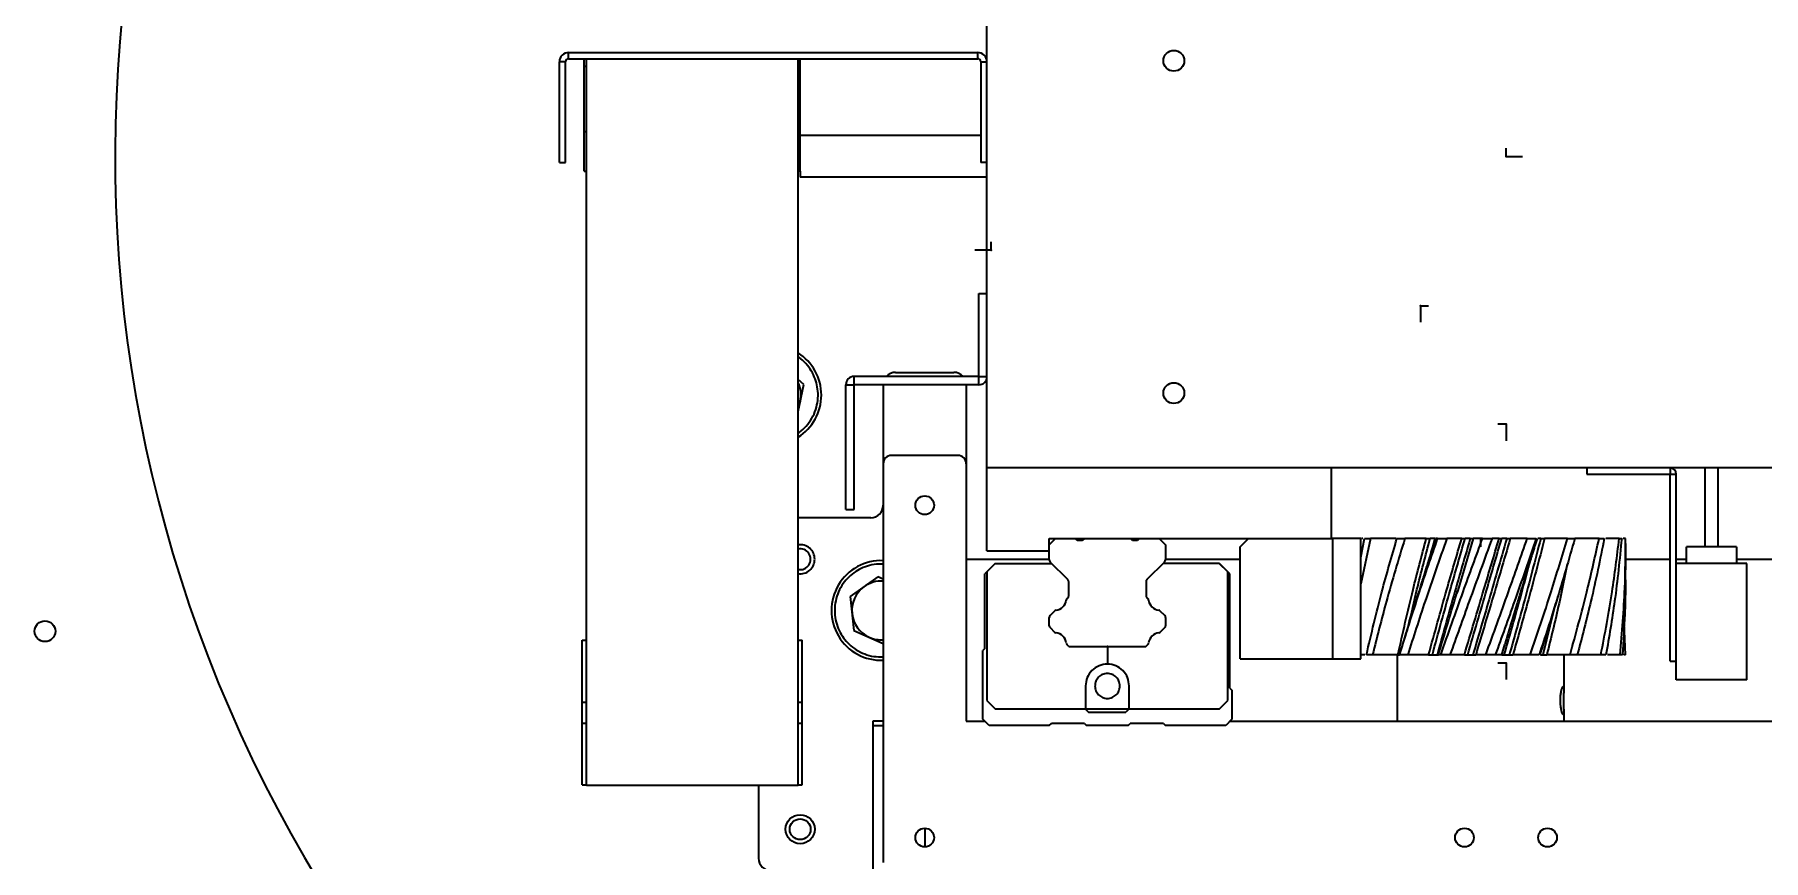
# Model space of a CAD drawing. Header units: millimetres. Extents: x -1052 to 3351, y 0 to 2015.
# Drawn here: x -256.14 to -249.98, y 1727.38 to 1730.32 of the extents above; entities that cross this region are included whole.
import ezdxf

# ---------------------------------------------------------------- set-up
doc = ezdxf.new("R2010")
doc.units = ezdxf.units.MM
doc.layers.add('AM_6', color=2, linetype='Continuous', lineweight=35)

msp = doc.modelspace()

# ---------------------------------------------------------------- linework, layer by layer
at = {"layer": 'AM_6'}
for p, q in [((-252.7452, 1728.7776), (-252.7452, 1730.9964)), ((-254.2357, 1730.2568), (-252.7783, 1730.2568)), ((-254.2357, 1730.2346), (-254.2357, 1730.2568)), ((-252.7783, 1730.2346), (-252.7783, 1730.2568)), ((-254.2466, 1730.2237), (-254.2687, 1730.2237)), ((-254.2687, 1729.8648), (-254.2687, 1730.2237)), ((-254.2466, 1729.8648), (-254.2466, 1730.2237)), ((-254.2357, 1730.2346), (-252.7783, 1730.2346)), ((-254.18, 1730.2066), (-254.18, 1730.2346)), ((-254.18, 1729.9757), (-254.18, 1730.2066)), ((-254.1726, 1730.2066), (-254.18, 1730.2066)), ((-254.1726, 1727.646), (-254.1726, 1730.2346)), ((-253.4182, 1727.646), (-253.4182, 1730.2346)), ((-253.4108, 1730.2066), (-253.4182, 1730.2066)), ((-253.4108, 1730.2066), (-253.4108, 1730.2346)), ((-253.4108, 1729.9757), (-253.4108, 1730.2066)), ((-252.7674, 1730.2237), (-252.7452, 1730.2237)), ((-252.7674, 1730.2237), (-252.7674, 1729.8648)), ((-254.18, 1729.8343), (-254.18, 1729.9757)), ((-254.18, 1729.9757), (-254.1726, 1729.9757)), ((-253.4182, 1729.9757), (-253.4108, 1729.9757)), ((-253.4108, 1729.8343), (-253.4108, 1729.9757)), ((-252.7674, 1729.961), (-253.4108, 1729.961)), ((-250.8962, 1729.887), (-250.8962, 1729.9163)), ((-250.8962, 1729.887), (-250.8962, 1729.9163)), ((-250.8962, 1729.887), (-250.8377, 1729.887)), ((-250.8962, 1729.887), (-250.8377, 1729.887)), ((-254.2687, 1729.8648), (-254.2466, 1729.8648)), ((-254.18, 1729.8343), (-254.1726, 1729.8343)), ((-253.4108, 1729.8343), (-253.4182, 1729.8343)), ((-253.4108, 1729.8343), (-253.4108, 1729.813)), ((-252.7452, 1729.813), (-253.4108, 1729.813)), ((-252.7452, 1729.8648), (-252.7674, 1729.8648)), ((-252.7304, 1729.5531), (-252.7304, 1729.5824)), ((-252.7304, 1729.5531), (-252.7304, 1729.5824)), ((-252.7304, 1729.5531), (-252.7889, 1729.5531)), ((-252.7304, 1729.5531), (-252.7889, 1729.5531)), ((-252.7748, 1729.3989), (-252.7452, 1729.3989)), ((-252.7748, 1729.103), (-252.7748, 1729.3989)), ((-251.2012, 1729.3549), (-251.1719, 1729.3549)), ((-251.2012, 1729.3549), (-251.2012, 1729.2964)), ((-253.398, 1729.0741), (-253.4182, 1729.0924)), ((-253.4182, 1728.9789), (-253.398, 1729.0741)), ((-253.2481, 1729.0734), (-253.2185, 1729.0734)), ((-253.2481, 1728.6297), (-253.2481, 1729.0734)), ((-253.2185, 1729.0734), (-253.2185, 1729.103)), ((-252.7748, 1729.103), (-253.2185, 1729.103)), ((-252.7748, 1729.0734), (-253.2185, 1729.0734)), ((-253.2185, 1728.6297), (-253.2185, 1729.0734)), ((-253.115, 1729.0734), (-253.115, 1728.7924)), ((-253.0706, 1729.1178), (-252.8635, 1729.1178)), ((-252.8191, 1729.0734), (-252.8191, 1728.7924)), ((-252.7748, 1729.0734), (-252.7748, 1729.103)), ((-252.7748, 1729.103), (-252.7452, 1729.103)), ((-250.8962, 1728.9329), (-250.9255, 1728.9329)), ((-250.8962, 1728.9329), (-250.8962, 1728.8744)), ((-252.8487, 1728.822), (-253.0854, 1728.822)), ((-253.115, 1728.7924), (-253.115, 1727.3724)), ((-252.8191, 1728.7924), (-252.8191, 1727.8753)), ((-252.7452, 1728.4818), (-252.7452, 1728.7776)), ((-249.0472, 1728.7776), (-252.7452, 1728.7776)), ((-251.5175, 1728.5262), (-251.5175, 1728.7776)), ((-250.6078, 1728.7776), (-250.6078, 1728.7554)), ((-250.3119, 1728.7776), (-250.3119, 1728.7554)), ((-250.1862, 1728.4966), (-250.1862, 1728.7776)), ((-250.1418, 1728.7776), (-250.1418, 1728.4966)), ((-250.6078, 1728.7554), (-250.3119, 1728.7554)), ((-250.3119, 1728.7554), (-250.2897, 1728.7554)), ((-250.3119, 1728.0898), (-250.3119, 1728.7554)), ((-250.2897, 1728.0898), (-250.2897, 1728.7554)), ((-253.1594, 1728.6001), (-253.4182, 1728.6001)), ((-253.2481, 1728.6297), (-253.2185, 1728.6297)), ((-252.5233, 1728.504), (-252.5011, 1728.5262)), ((-252.5233, 1728.5262), (-251.5175, 1728.5262)), ((-252.5233, 1728.4818), (-252.5233, 1728.5262)), ((-252.4235, 1728.5188), (-252.4309, 1728.5262)), ((-252.4057, 1728.5188), (-252.4235, 1728.5188)), ((-252.3983, 1728.5262), (-252.4057, 1728.5188)), ((-252.2267, 1728.5188), (-252.2341, 1728.5262)), ((-252.209, 1728.5188), (-252.2267, 1728.5188)), ((-252.2016, 1728.5262), (-252.209, 1728.5188)), ((-252.1313, 1728.5262), (-252.1091, 1728.504)), ((-251.8429, 1728.4966), (-251.8133, 1728.5262)), ((-251.5175, 1728.5262), (-251.5138, 1728.5262)), ((-251.5138, 1728.5262), (-251.5138, 1728.0972)), ((-251.4139, 1728.5262), (-251.5138, 1728.5262)), ((-251.3793, 1728.5262), (-251.4139, 1728.3642)), ((-251.4139, 1728.4579), (-251.4004, 1728.5262)), ((-251.4139, 1728.0972), (-251.4139, 1728.5262)), ((-251.4067, 1728.5262), (-251.4113, 1728.5262)), ((-251.4004, 1728.5262), (-251.3793, 1728.5262)), ((-251.2847, 1728.5262), (-251.2564, 1728.5262)), ((-251.1501, 1728.5262), (-251.1669, 1728.5262)), ((-251.1501, 1728.5262), (-251.1651, 1728.468)), ((-251.1397, 1728.5262), (-251.1071, 1728.5262)), ((-251.0136, 1728.5262), (-251.0684, 1728.3411)), ((-251.0236, 1728.5262), (-251.0419, 1728.5262)), ((-250.9865, 1728.5262), (-250.993, 1728.5262)), ((-250.9865, 1728.5262), (-250.9865, 1728.4969)), ((-250.9798, 1728.5262), (-250.946, 1728.5262)), ((-250.8935, 1728.5262), (-250.9116, 1728.5262)), ((-250.8205, 1728.5262), (-250.7888, 1728.5262)), ((-250.7725, 1728.5262), (-250.783, 1728.5262)), ((-250.6774, 1728.5262), (-250.651, 1728.5262)), ((-250.5646, 1728.5262), (-250.546, 1728.5262)), ((-250.4931, 1728.5262), (-250.4841, 1728.5262)), ((-250.4699, 1728.5262), (-250.479, 1728.5262)), ((-252.8191, 1728.4522), (-252.5233, 1728.4522)), ((-252.7452, 1728.4818), (-252.5233, 1728.4818)), ((-252.5233, 1728.4506), (-252.5233, 1728.4818)), ((-252.1091, 1728.504), (-252.1091, 1728.4506)), ((-252.1091, 1728.4522), (-251.8429, 1728.4522)), ((-251.8429, 1728.0972), (-251.8429, 1728.4966)), ((-250.4699, 1728.5078), (-250.4699, 1728.4148)), ((-250.4699, 1728.4522), (-250.3119, 1728.4522)), ((-250.2897, 1728.4522), (-250.2528, 1728.4522)), ((-250.2528, 1728.4374), (-250.2528, 1728.4966)), ((-250.0753, 1728.4966), (-250.2528, 1728.4966)), ((-250.0753, 1728.4966), (-250.0753, 1728.4374)), ((-250.0753, 1728.4522), (-249.6833, 1728.4522)), ((-253.1347, 1728.3899), (-253.2324, 1728.319)), ((-253.115, 1728.3812), (-253.1347, 1728.3899)), ((-252.7457, 1728.4073), (-252.7526, 1728.4004)), ((-252.7526, 1728.1342), (-252.7526, 1728.4004)), ((-252.7156, 1728.4374), (-252.7457, 1728.4073)), ((-252.7457, 1728.4073), (-252.7457, 1727.9487)), ((-252.7156, 1728.4374), (-252.515, 1728.4374)), ((-252.4573, 1728.3796), (-252.5198, 1728.4422)), ((-252.1126, 1728.4422), (-252.1752, 1728.3796)), ((-251.918, 1728.4374), (-252.1174, 1728.4374)), ((-251.8878, 1728.4072), (-251.918, 1728.4374)), ((-251.918, 1728.4374), (-251.9168, 1728.4374)), ((-251.8799, 1728.4004), (-251.9168, 1728.4374)), ((-251.8878, 1727.9487), (-251.8878, 1728.4072)), ((-251.8799, 1727.9936), (-251.8799, 1728.4004)), ((-250.0383, 1728.4374), (-250.2897, 1728.4374)), ((-250.0383, 1728.0232), (-250.0383, 1728.4374)), ((-252.4538, 1728.3234), (-252.4538, 1728.3712)), ((-252.1787, 1728.3712), (-252.1787, 1728.3234)), ((-251.0684, 1728.3411), (-251.0712, 1728.3317)), ((-253.2324, 1728.319), (-253.2197, 1728.1988)), ((-252.5044, 1728.2679), (-252.5207, 1728.2516)), ((-252.4573, 1728.315), (-252.4604, 1728.3119)), ((-252.172, 1728.3119), (-252.1752, 1728.315)), ((-252.1117, 1728.2516), (-252.128, 1728.2679)), ((-250.7275, 1728.2679), (-250.7646, 1728.112)), ((-252.5233, 1728.2154), (-252.5233, 1728.2453)), ((-252.5207, 1728.2091), (-252.5043, 1728.1928)), ((-252.1281, 1728.1928), (-252.1117, 1728.2091)), ((-252.1091, 1728.2453), (-252.1091, 1728.2154)), ((-250.4702, 1728.112), (-250.4749, 1728.2257)), ((-254.1874, 1728.1638), (-254.1726, 1728.1638)), ((-254.1874, 1727.9419), (-254.1874, 1728.1638)), ((-253.4182, 1728.1638), (-253.4034, 1728.1638)), ((-253.4034, 1727.9419), (-253.4034, 1728.1638)), ((-253.2197, 1728.1988), (-253.115, 1728.1522)), ((-252.4531, 1728.1416), (-252.4604, 1728.1489)), ((-252.1793, 1728.1416), (-252.172, 1728.1489)), ((-251.2609, 1728.1587), (-251.2594, 1728.1635)), ((-250.9113, 1728.112), (-250.9008, 1728.1481)), ((-252.7526, 1728.1342), (-252.76, 1728.1268)), ((-252.76, 1727.8827), (-252.76, 1728.1268)), ((-252.4531, 1728.1416), (-252.1793, 1728.1416)), ((-252.3162, 1728.1416), (-252.287, 1728.1416)), ((-252.3162, 1728.1416), (-252.3162, 1728.083)), ((-251.8429, 1728.0972), (-251.5138, 1728.0972)), ((-251.5138, 1728.0972), (-251.4139, 1728.0972)), ((-251.3986, 1728.112), (-251.4139, 1728.112)), ((-251.3717, 1728.112), (-251.3934, 1728.112)), ((-251.2823, 1727.8753), (-251.2823, 1728.112)), ((-251.2465, 1728.112), (-251.2752, 1728.112)), ((-251.1584, 1728.112), (-251.1415, 1728.112)), ((-251.0958, 1728.112), (-251.1287, 1728.112)), ((-251.0327, 1728.112), (-251.0143, 1728.112)), ((-250.9345, 1728.112), (-250.9682, 1728.112)), ((-250.8962, 1728.0824), (-250.9255, 1728.0824)), ((-250.9024, 1728.112), (-250.8845, 1728.112)), ((-250.8962, 1728.0824), (-250.8962, 1728.0239)), ((-250.7782, 1728.112), (-250.8096, 1728.112)), ((-250.7735, 1728.112), (-250.7646, 1728.112)), ((-250.6906, 1728.112), (-250.6906, 1727.9867)), ((-250.6423, 1728.112), (-250.6682, 1728.112)), ((-250.5401, 1728.112), (-250.5581, 1728.112)), ((-250.4816, 1728.112), (-250.4898, 1728.112)), ((-250.4702, 1728.112), (-250.4764, 1728.112)), ((-250.3119, 1728.0898), (-250.2897, 1728.0898)), ((-250.2897, 1728.0232), (-250.2897, 1728.0898)), ((-250.0383, 1728.0232), (-250.2897, 1728.0232)), ((-252.3939, 1728.001), (-252.3939, 1727.9191)), ((-252.2386, 1727.9191), (-252.2386, 1728.001)), ((-251.8799, 1727.9936), (-251.8725, 1727.9862)), ((-251.8725, 1727.9862), (-251.8725, 1727.8827)), ((-254.1726, 1727.9419), (-254.1874, 1727.9419)), ((-254.1874, 1727.8679), (-254.1874, 1727.9419)), ((-253.4034, 1727.9419), (-253.4182, 1727.9419)), ((-253.4034, 1727.8679), (-253.4034, 1727.9419)), ((-252.7457, 1727.9487), (-252.7161, 1727.9191)), ((-252.7161, 1727.9191), (-252.3939, 1727.9191)), ((-252.3952, 1727.9191), (-252.3833, 1727.9073)), ((-252.3939, 1727.9191), (-252.2386, 1727.9191)), ((-252.3833, 1727.9073), (-252.2502, 1727.9073)), ((-252.2384, 1727.9191), (-252.2502, 1727.9073)), ((-252.2386, 1727.9191), (-251.9174, 1727.9191)), ((-251.9174, 1727.9191), (-251.8878, 1727.9487)), ((-250.6906, 1727.9117), (-250.6906, 1727.8753)), ((-254.1874, 1727.6487), (-254.1874, 1727.8679)), ((-254.1726, 1727.8679), (-254.1874, 1727.8679)), ((-253.4034, 1727.8679), (-253.4182, 1727.8679)), ((-253.4034, 1727.6487), (-253.4034, 1727.8679)), ((-253.115, 1727.8753), (-253.152, 1727.8753)), ((-253.152, 1727.8753), (-253.152, 1727.8605)), ((-253.152, 1727.8605), (-253.115, 1727.8605)), ((-253.152, 1727.8605), (-253.152, 1726.8508)), ((-252.8191, 1727.8753), (-252.7526, 1727.8753)), ((-252.7378, 1727.8605), (-252.76, 1727.8827)), ((-252.5233, 1727.8605), (-252.7378, 1727.8605)), ((-252.5233, 1727.8605), (-252.5159, 1727.8679)), ((-252.3976, 1727.8679), (-252.5159, 1727.8679)), ((-252.3976, 1727.8679), (-252.3902, 1727.8605)), ((-252.2423, 1727.8605), (-252.3902, 1727.8605)), ((-252.2423, 1727.8605), (-252.2349, 1727.8679)), ((-252.1165, 1727.8679), (-252.2349, 1727.8679)), ((-252.1165, 1727.8679), (-252.1091, 1727.8605)), ((-251.8947, 1727.8605), (-252.1091, 1727.8605)), ((-251.8725, 1727.8827), (-251.8947, 1727.8605)), ((-251.8799, 1727.8753), (-249.9126, 1727.8753)), ((-254.1874, 1727.6487), (-254.1726, 1727.6487)), ((-253.4182, 1727.646), (-254.1726, 1727.646)), ((-253.5587, 1727.646), (-253.5587, 1727.3872)), ((-253.4182, 1727.6487), (-253.4034, 1727.6487)), ((-252.9671, 1727.4944), (-252.9671, 1727.4279))]:
    msp.add_line(p, q, dxfattribs=at)
msp.add_lwpolyline([(-253.4105, 1729.0151), (-253.4142, 1729.0019), (-253.4182, 1728.9922)], dxfattribs=at)
for centre, radius in [((-252.0796, 1730.2272), 0.037), ((-252.0796, 1729.0439), 0.037), ((-252.9671, 1728.6445), 0.0333), ((-256.1013, 1728.1958), 0.037), ((-253.4108, 1727.4907), 0.0518), ((-253.4108, 1727.4907), 0.037), ((-252.9671, 1727.4611), 0.0333), ((-251.0441, 1727.4611), 0.0333), ((-250.7483, 1727.4611), 0.0333)]:
    msp.add_circle(centre, radius, dxfattribs=at)
for centre, radius, start, end in [((-250.8962, 1729.887), 4.9553, 0, 218.41027), ((-254.2357, 1730.2237), 0.0331, 90, 180), ((-252.7783, 1730.2237), 0.0331, 0, 90), ((-254.2357, 1730.2237), 0.0109, 90, 180), ((-252.7783, 1730.2237), 0.0109, 0, 90), ((-253.5128, 1729.0368), 0.1775, 302.21127, 57.78873), ((-253.5128, 1729.0368), 0.1046, 348, 25.22891), ((-253.2185, 1729.0734), 0.0296, 90, 180), ((-253.0706, 1729.0734), 0.0444, 90, 138.18969), ((-252.8635, 1729.0734), 0.0444, 41.81031, 90), ((-252.7748, 1729.103), 0.0296, 270, 0), ((-253.0854, 1728.7924), 0.0296, 90, 180), ((-252.8487, 1728.7924), 0.0296, 0, 90), ((-250.3119, 1728.7554), 0.0222, 0, 90), ((-253.1594, 1728.6445), 0.0444, 270, 0), ((-253.4108, 1728.4522), 0.0518, 0, 98.21321), ((-253.4108, 1728.4522), 0.037, 258.46304, 101.53696), ((-253.4108, 1728.4522), 0.0518, 261.78679, 0), ((-252.5115, 1728.4506), 0.0118, 180, 225), ((-252.121, 1728.4506), 0.0118, 315, 0), ((-253.122, 1728.2698), 0.1775, 87.72112, 272.27888), ((-253.122, 1728.2698), 0.1046, 126, 186), ((-253.122, 1728.2698), 0.1046, 86.13066, 126), ((-252.4656, 1728.3712), 0.0118, 0, 45), ((-252.1668, 1728.3712), 0.0118, 135, 180), ((-252.4981, 1728.2616), 0.00888, 97.1682, 135), ((-252.5045, 1728.3119), 0.0419, 277.1682, 352.8318), ((-252.4541, 1728.3056), 0.00888, 135, 172.8318), ((-252.4656, 1728.3234), 0.0118, 315, 0), ((-252.1668, 1728.3234), 0.0118, 180, 225), ((-252.1783, 1728.3056), 0.00888, 7.1682, 45), ((-252.128, 1728.3119), 0.0419, 187.1682, 262.8318), ((-252.1343, 1728.2616), 0.00888, 45, 82.8318), ((-253.122, 1728.2698), 0.1046, 186, 246), ((-252.5144, 1728.2453), 0.00888, 135, 180), ((-252.5144, 1728.2154), 0.00888, 180, 225), ((-252.118, 1728.2453), 0.00888, 0, 45), ((-252.118, 1728.2154), 0.00888, 315, 0), ((-253.122, 1728.2698), 0.1046, 246, 273.86934), ((-252.4981, 1728.199), 0.00888, 225, 262.72373), ((-252.5045, 1728.1487), 0.0419, 7.27627, 82.72373), ((-252.4541, 1728.1551), 0.00888, 187.27627, 225), ((-252.1783, 1728.1551), 0.00888, 315, 352.72373), ((-252.128, 1728.1487), 0.0419, 97.27627, 172.72373), ((-252.1344, 1728.199), 0.00888, 277.27627, 315), ((-253.5144, 1727.3872), 0.0444, 180, 270)]:
    msp.add_arc(centre, radius, start, end, dxfattribs=at)
for points, knots in [([(-253.4182, 1728.9017), (-253.4145, 1728.9041), (-253.4014, 1728.9125), (-253.3829, 1728.9326), (-253.3641, 1728.961), (-253.3519, 1728.9929), (-253.3464, 1729.0259), (-253.3475, 1729.058), (-253.3544, 1729.0883), (-253.3666, 1729.1169), (-253.3848, 1729.1432), (-253.4025, 1729.1621), (-253.4151, 1729.1699), (-253.4182, 1729.1719)], [0, 0, 0, 0, 0.897055, 3.159326, 5.469606, 7.779886, 10.042157, 12.21413, 14.263356, 16.312582, 18.484555, 20.746827, 21.492451, 21.492451, 21.492451, 21.492451]), ([(-251.3934, 1728.112), (-251.3758, 1728.1865), (-251.3433, 1728.3246), (-251.3031, 1728.4626), (-251.2847, 1728.5262)], [0, 0, 0, 0, 15.633273, 28.953848, 28.953848, 28.953848, 28.953848]), ([(-251.288, 1728.5262), (-251.2965, 1728.5262), (-251.3134, 1728.5262), (-251.344, 1728.5262), (-251.3666, 1728.5262), (-251.3793, 1728.5262)], [0, 0, 0, 0, 1.866901, 3.733801, 6.175932, 6.175932, 6.175932, 6.175932]), ([(-251.2564, 1728.5262), (-251.279, 1728.4516), (-251.3209, 1728.3135), (-251.3557, 1728.1755), (-251.3717, 1728.112)], [0, 0, 0, 0, 15.69533, 29.068772, 29.068772, 29.068772, 29.068772]), ([(-251.2812, 1728.112), (-251.2638, 1728.1893), (-251.2327, 1728.3274), (-251.1964, 1728.4654), (-251.1804, 1728.5262)], [0, 0, 0, 0, 16.140109, 28.819321, 28.819321, 28.819321, 28.819321]), ([(-251.2752, 1728.112), (-251.252, 1728.1865), (-251.2092, 1728.3246), (-251.1616, 1728.4626), (-251.1397, 1728.5262)], [0, 0, 0, 0, 15.907085, 29.460966, 29.460966, 29.460966, 29.460966]), ([(-251.2594, 1728.1635), (-251.2524, 1728.1863), (-251.2391, 1728.2292), (-251.221, 1728.2878), (-251.208, 1728.3296), (-251.1998, 1728.3561), (-251.1942, 1728.3741), (-251.1871, 1728.397), (-251.1769, 1728.4299), (-251.1632, 1728.4742), (-251.153, 1728.5076), (-251.1472, 1728.5262)], [0, 0, 0, 0, 4.827731, 9.107139, 12.439638, 13.712721, 14.747518, 16.255791, 18.578061, 21.715156, 25.662691, 25.662691, 25.662691, 25.662691]), ([(-251.1804, 1728.5262), (-251.1869, 1728.5262), (-251.1998, 1728.5262), (-251.225, 1728.5262), (-251.2451, 1728.5262), (-251.2564, 1728.5262)], [0, 0, 0, 0, 1.553808, 3.107616, 5.140185, 5.140185, 5.140185, 5.140185]), ([(-251.1071, 1728.5262), (-251.1333, 1728.4516), (-251.1818, 1728.3135), (-251.2261, 1728.1755), (-251.2465, 1728.112)], [0, 0, 0, 0, 15.952373, 29.544832, 29.544832, 29.544832, 29.544832]), ([(-251.2431, 1728.2164), (-251.2334, 1728.2589), (-251.21, 1728.3622), (-251.1828, 1728.4654), (-251.1669, 1728.5262)], [0, 0, 0, 0, 8.878937, 21.565905, 21.565905, 21.565905, 21.565905]), ([(-251.1804, 1728.5262), (-251.1795, 1728.5262), (-251.1778, 1728.5262), (-251.1742, 1728.5262), (-251.1704, 1728.5262), (-251.1681, 1728.5262), (-251.1669, 1728.5262)], [0, 0, 0, 0, 0.2284662, 0.4569323, 0.6853985, 0.914975, 0.914975, 0.914975, 0.914975]), ([(-251.1719, 1728.112), (-251.1506, 1728.1893), (-251.1125, 1728.3274), (-251.0718, 1728.4654), (-251.0538, 1728.5262)], [0, 0, 0, 0, 16.305983, 29.1155, 29.1155, 29.1155, 29.1155]), ([(-251.1584, 1728.112), (-251.1373, 1728.1893), (-251.0996, 1728.3274), (-251.0596, 1728.4654), (-251.0419, 1728.5262)], [0, 0, 0, 0, 16.289856, 29.086682, 29.086682, 29.086682, 29.086682]), ([(-251.1397, 1728.5262), (-251.142, 1728.5262), (-251.1464, 1728.5262), (-251.1469, 1728.5262), (-251.1471, 1728.5262)], [0, 0, 0, 0, 0.2578579, 0.5005211, 0.5005211, 0.5005211, 0.5005211]), ([(-251.0236, 1728.5262), (-251.0462, 1728.4488), (-251.0865, 1728.3108), (-251.1247, 1728.1727), (-251.1415, 1728.112)], [0, 0, 0, 0, 16.302406, 29.11169, 29.11169, 29.11169, 29.11169]), ([(-251.1287, 1728.112), (-251.1022, 1728.1865), (-251.0533, 1728.3246), (-251.0029, 1728.4626), (-250.9798, 1728.5262)], [0, 0, 0, 0, 16.065461, 29.754289, 29.754289, 29.754289, 29.754289]), ([(-251.0538, 1728.5262), (-251.0577, 1728.5262), (-251.0653, 1728.5262), (-251.0827, 1728.5262), (-251.0983, 1728.5262), (-251.1071, 1728.5262)], [0, 0, 0, 0, 1.088618, 2.177236, 3.60128, 3.60128, 3.60128, 3.60128]), ([(-250.946, 1728.5262), (-250.9732, 1728.4516), (-251.0235, 1728.3135), (-251.0731, 1728.1755), (-251.0958, 1728.112)], [0, 0, 0, 0, 16.07759, 29.776743, 29.776743, 29.776743, 29.776743]), ([(-251.0538, 1728.5262), (-251.0533, 1728.5262), (-251.0522, 1728.5262), (-251.0493, 1728.5262), (-251.0457, 1728.5262), (-251.0432, 1728.5262), (-251.0419, 1728.5262)], [0, 0, 0, 0, 0.2009109, 0.4018217, 0.6027326, 0.8046198, 0.8046198, 0.8046198, 0.8046198]), ([(-251.0444, 1728.112), (-251.0213, 1728.1893), (-250.98, 1728.3274), (-250.9388, 1728.4654), (-250.9207, 1728.5262)], [0, 0, 0, 0, 16.36614, 29.222915, 29.222915, 29.222915, 29.222915]), ([(-251.0327, 1728.112), (-251.01, 1728.1893), (-250.9695, 1728.3274), (-250.9293, 1728.4654), (-250.9116, 1728.5262)], [0, 0, 0, 0, 16.337888, 29.172446, 29.172446, 29.172446, 29.172446]), ([(-251.0236, 1728.5262), (-251.0224, 1728.5262), (-251.0199, 1728.5262), (-251.0168, 1728.5262), (-251.0144, 1728.5262), (-251.0139, 1728.5262), (-251.0136, 1728.5262)], [0, 0, 0, 0, 0.1692159, 0.3384317, 0.5076476, 0.6776858, 0.6776858, 0.6776858, 0.6776858]), ([(-250.8935, 1728.5262), (-250.9159, 1728.4488), (-250.9558, 1728.3108), (-250.9964, 1728.1727), (-251.0143, 1728.112)], [0, 0, 0, 0, 16.333207, 29.166692, 29.166692, 29.166692, 29.166692]), ([(-250.9798, 1728.5262), (-250.9848, 1728.5262), (-250.995, 1728.5262), (-251.0071, 1728.5262), (-251.0112, 1728.5262), (-251.0136, 1728.5262)], [0, 0, 0, 0, 0.691044, 1.382088, 2.286057, 2.286057, 2.286057, 2.286057]), ([(-250.881, 1728.5262), (-250.9037, 1728.4488), (-250.9443, 1728.3108), (-250.9858, 1728.1727), (-251.0041, 1728.112)], [0, 0, 0, 0, 16.357478, 29.210052, 29.210052, 29.210052, 29.210052]), ([(-250.9682, 1728.112), (-250.9411, 1728.1865), (-250.8909, 1728.3246), (-250.8427, 1728.4626), (-250.8205, 1728.5262)], [0, 0, 0, 0, 16.051586, 29.728591, 29.728591, 29.728591, 29.728591]), ([(-250.9207, 1728.5262), (-250.9215, 1728.5262), (-250.9231, 1728.5262), (-250.9309, 1728.5262), (-250.9405, 1728.5262), (-250.946, 1728.5262)], [0, 0, 0, 0, 0.516867, 1.033733, 1.709857, 1.709857, 1.709857, 1.709857]), ([(-250.7888, 1728.5262), (-250.8143, 1728.4516), (-250.8616, 1728.3135), (-250.9115, 1728.1755), (-250.9345, 1728.112)], [0, 0, 0, 0, 16.026266, 29.681687, 29.681687, 29.681687, 29.681687]), ([(-250.9207, 1728.5262), (-250.9205, 1728.5262), (-250.9202, 1728.5262), (-250.9181, 1728.5262), (-250.9152, 1728.5262), (-250.9128, 1728.5262), (-250.9116, 1728.5262)], [0, 0, 0, 0, 0.153689, 0.307378, 0.461067, 0.6155029, 0.6155029, 0.6155029, 0.6155029]), ([(-250.7856, 1728.5262), (-250.7914, 1728.5076), (-250.8017, 1728.4743), (-250.8154, 1728.43), (-250.8255, 1728.3972), (-250.8325, 1728.3742), (-250.838, 1728.3563), (-250.8461, 1728.3297), (-250.8592, 1728.2868), (-250.8785, 1728.2229), (-250.8927, 1728.175), (-250.9007, 1728.1481)], [0, 0, 0, 0, 3.931282, 7.058549, 9.377742, 10.889899, 11.924331, 13.193843, 16.515717, 20.987952, 26.712733, 26.712733, 26.712733, 26.712733]), ([(-250.8935, 1728.5262), (-250.8923, 1728.5262), (-250.8898, 1728.5262), (-250.8861, 1728.5262), (-250.883, 1728.5262), (-250.8817, 1728.5262), (-250.881, 1728.5262)], [0, 0, 0, 0, 0.2111148, 0.4222297, 0.6333445, 0.8454854, 0.8454854, 0.8454854, 0.8454854]), ([(-250.7725, 1728.5262), (-250.7925, 1728.4488), (-250.8282, 1728.3108), (-250.8673, 1728.1727), (-250.8845, 1728.112)], [0, 0, 0, 0, 16.242902, 29.005432, 29.005432, 29.005432, 29.005432]), ([(-250.8205, 1728.5262), (-250.8279, 1728.5262), (-250.8429, 1728.5262), (-250.8639, 1728.5262), (-250.8748, 1728.5262), (-250.881, 1728.5262)], [0, 0, 0, 0, 1.237202, 2.474404, 4.092813, 4.092813, 4.092813, 4.092813]), ([(-250.7588, 1728.5262), (-250.7789, 1728.4488), (-250.8148, 1728.3108), (-250.8544, 1728.1727), (-250.8718, 1728.112)], [0, 0, 0, 0, 16.254153, 29.025541, 29.025541, 29.025541, 29.025541]), ([(-250.8096, 1728.112), (-250.7844, 1728.1865), (-250.7378, 1728.3246), (-250.6964, 1728.4626), (-250.6774, 1728.5262)], [0, 0, 0, 0, 15.870381, 29.392988, 29.392988, 29.392988, 29.392988]), ([(-250.651, 1728.5262), (-250.6724, 1728.4516), (-250.7119, 1728.3135), (-250.7573, 1728.1755), (-250.7782, 1728.112)], [0, 0, 0, 0, 15.816619, 29.293408, 29.293408, 29.293408, 29.293408]), ([(-250.7725, 1728.5262), (-250.7714, 1728.5262), (-250.7691, 1728.5262), (-250.7653, 1728.5262), (-250.7616, 1728.5262), (-250.7597, 1728.5262), (-250.7588, 1728.5262)], [0, 0, 0, 0, 0.2323484, 0.4646969, 0.6970453, 0.930523, 0.930523, 0.930523, 0.930523]), ([(-250.6774, 1728.5262), (-250.6865, 1728.5262), (-250.7048, 1728.5262), (-250.7327, 1728.5262), (-250.7493, 1728.5262), (-250.7588, 1728.5262)], [0, 0, 0, 0, 1.662254, 3.324508, 5.498936, 5.498936, 5.498936, 5.498936]), ([(-250.6682, 1728.112), (-250.6475, 1728.1865), (-250.6091, 1728.3246), (-250.5786, 1728.4626), (-250.5646, 1728.5262)], [0, 0, 0, 0, 15.587117, 28.868364, 28.868364, 28.868364, 28.868364]), ([(-250.5646, 1728.5262), (-250.5745, 1728.5262), (-250.5943, 1728.5262), (-250.6236, 1728.5262), (-250.6418, 1728.5262), (-250.651, 1728.5262)], [0, 0, 0, 0, 1.931851, 3.863702, 5.839305, 5.839305, 5.839305, 5.839305]), ([(-250.546, 1728.5262), (-250.5611, 1728.4516), (-250.5891, 1728.3135), (-250.6255, 1728.1755), (-250.6423, 1728.112)], [0, 0, 0, 0, 15.524646, 28.752655, 28.752655, 28.752655, 28.752655]), ([(-250.5581, 1728.112), (-250.5438, 1728.1865), (-250.5173, 1728.3246), (-250.5007, 1728.4626), (-250.4931, 1728.5262)], [0, 0, 0, 0, 15.307727, 28.350916, 28.350916, 28.350916, 28.350916]), ([(-250.4931, 1728.5262), (-250.5028, 1728.5262), (-250.5185, 1728.5262), (-250.5347, 1728.5262), (-250.5408, 1728.5262)], [0, 0, 0, 0, 1.99004, 3.226127, 3.226127, 3.226127, 3.226127]), ([(-250.4841, 1728.5262), (-250.4915, 1728.4516), (-250.5052, 1728.3135), (-250.5291, 1728.1755), (-250.5401, 1728.112)], [0, 0, 0, 0, 15.26058, 28.263586, 28.263586, 28.263586, 28.263586]), ([(-250.4898, 1728.112), (-250.483, 1728.1912), (-250.4712, 1728.3293), (-250.4703, 1728.4673), (-250.4699, 1728.5262)], [0, 0, 0, 0, 16.09392, 28.04321, 28.04321, 28.04321, 28.04321]), ([(-250.9024, 1728.112), (-250.8803, 1728.1893), (-250.8473, 1728.3045), (-250.8169, 1728.4197), (-250.8069, 1728.4576)], [0, 0, 0, 0, 16.27056, 24.240086, 24.240086, 24.240086, 24.240086]), ([(-253.2194, 1728.4039), (-253.2273, 1728.3975), (-253.2435, 1728.3844), (-253.263, 1728.3588), (-253.2781, 1728.3289), (-253.2868, 1728.2959), (-253.2887, 1728.2619), (-253.2837, 1728.2288), (-253.2727, 1728.1986), (-253.2568, 1728.1719), (-253.2364, 1728.1486), (-253.211, 1728.1288), (-253.1811, 1728.1139), (-253.1485, 1728.1048), (-253.126, 1728.1046), (-253.115, 1728.1044)], [0, 0, 0, 0, 2.048888, 4.220504, 6.482403, 8.792302, 11.102201, 13.3641, 15.535716, 17.584604, 19.633493, 21.805109, 24.067007, 26.376907, 28.61193, 28.61193, 28.61193, 28.61193]), ([(-253.115, 1728.4345), (-253.1201, 1728.4349), (-253.1363, 1728.4362), (-253.1631, 1728.4312), (-253.1934, 1728.4208), (-253.2109, 1728.4094), (-253.2194, 1728.4039)], [0, 0, 0, 0, 1.031656, 3.293504, 5.465072, 7.513915, 7.513915, 7.513915, 7.513915]), ([(-250.678, 1728.4343), (-250.6875, 1728.3876), (-250.7093, 1728.2801), (-250.7358, 1728.1727), (-250.7508, 1728.112)], [0, 0, 0, 0, 9.707214, 22.338614, 22.338614, 22.338614, 22.338614]), ([(-250.4715, 1728.4148), (-250.471, 1728.3774), (-250.4704, 1728.3247), (-250.4742, 1728.2237), (-250.4784, 1728.1602), (-250.4816, 1728.112)], [0, 0, 0, 0, 7.598559, 10.698353, 20.492564, 20.492564, 20.492564, 20.492564]), ([(-251.1375, 1728.112), (-251.1258, 1728.1502), (-251.1025, 1728.2265), (-251.0799, 1728.3029), (-251.0686, 1728.3411)], [0, 0, 0, 0, 8.087506, 16.172361, 16.172361, 16.172361, 16.172361]), ([(-250.7111, 1728.321), (-250.7218, 1728.2862), (-250.7433, 1728.2165), (-250.765, 1728.1468), (-250.7758, 1728.112)], [0, 0, 0, 0, 7.395004, 14.791609, 14.791609, 14.791609, 14.791609]), ([(-251.2812, 1728.112), (-251.2895, 1728.112), (-251.3063, 1728.112), (-251.3366, 1728.112), (-251.359, 1728.112), (-251.3717, 1728.112)], [0, 0, 0, 0, 1.850386, 3.700772, 6.121301, 6.121301, 6.121301, 6.121301]), ([(-251.2812, 1728.112), (-251.2801, 1728.112), (-251.2782, 1728.112), (-251.2761, 1728.112), (-251.2752, 1728.112)], [0, 0, 0, 0, 0.2373718, 0.4066407, 0.4066407, 0.4066407, 0.4066407]), ([(-251.1719, 1728.112), (-251.1782, 1728.112), (-251.1908, 1728.112), (-251.2155, 1728.112), (-251.2353, 1728.112), (-251.2465, 1728.112)], [0, 0, 0, 0, 1.525255, 3.050509, 5.045726, 5.045726, 5.045726, 5.045726]), ([(-251.1719, 1728.112), (-251.171, 1728.112), (-251.1693, 1728.112), (-251.1658, 1728.112), (-251.162, 1728.112), (-251.1596, 1728.112), (-251.1584, 1728.112)], [0, 0, 0, 0, 0.227224, 0.4544479, 0.6816719, 0.9100001, 0.9100001, 0.9100001, 0.9100001]), ([(-251.1415, 1728.112), (-251.1403, 1728.112), (-251.1387, 1728.112), (-251.1377, 1728.112), (-251.1375, 1728.112)], [0, 0, 0, 0, 0.201269, 0.2671533, 0.2671533, 0.2671533, 0.2671533]), ([(-251.1287, 1728.112), (-251.131, 1728.112), (-251.1356, 1728.112), (-251.1382, 1728.112), (-251.1373, 1728.112), (-251.1372, 1728.112)], [0, 0, 0, 0, 0.2888808, 0.5777616, 0.6164014, 0.6164014, 0.6164014, 0.6164014]), ([(-251.0444, 1728.112), (-251.048, 1728.112), (-251.0553, 1728.112), (-251.072, 1728.112), (-251.0872, 1728.112), (-251.0958, 1728.112)], [0, 0, 0, 0, 1.050821, 2.101641, 3.476241, 3.476241, 3.476241, 3.476241]), ([(-251.0444, 1728.112), (-251.0439, 1728.112), (-251.0429, 1728.112), (-251.04, 1728.112), (-251.0365, 1728.112), (-251.034, 1728.112), (-251.0327, 1728.112)], [0, 0, 0, 0, 0.1981545, 0.3963091, 0.5944636, 0.7935811, 0.7935811, 0.7935811, 0.7935811]), ([(-251.0143, 1728.112), (-251.0131, 1728.112), (-251.0106, 1728.112), (-251.0074, 1728.112), (-251.005, 1728.112), (-251.0044, 1728.112), (-251.0041, 1728.112)], [0, 0, 0, 0, 0.1728055, 0.3456109, 0.5184164, 0.6920617, 0.6920617, 0.6920617, 0.6920617]), ([(-250.9682, 1728.112), (-250.9735, 1728.112), (-250.984, 1728.112), (-250.9968, 1728.112), (-251.0014, 1728.112), (-251.0041, 1728.112)], [0, 0, 0, 0, 0.732848, 1.465697, 2.424351, 2.424351, 2.424351, 2.424351]), ([(-250.9113, 1728.112), (-250.9119, 1728.112), (-250.913, 1728.112), (-250.9201, 1728.112), (-250.9293, 1728.112), (-250.9345, 1728.112)], [0, 0, 0, 0, 0.473525, 0.94705, 1.566477, 1.566477, 1.566477, 1.566477]), ([(-250.9113, 1728.112), (-250.9112, 1728.112), (-250.9109, 1728.112), (-250.9089, 1728.112), (-250.906, 1728.112), (-250.9036, 1728.112), (-250.9024, 1728.112)], [0, 0, 0, 0, 0.1496884, 0.2993767, 0.4490651, 0.5994809, 0.5994809, 0.5994809, 0.5994809]), ([(-250.8845, 1728.112), (-250.8832, 1728.112), (-250.8807, 1728.112), (-250.8771, 1728.112), (-250.8738, 1728.112), (-250.8725, 1728.112), (-250.8718, 1728.112)], [0, 0, 0, 0, 0.2133467, 0.4266934, 0.6400401, 0.8544237, 0.8544237, 0.8544237, 0.8544237]), ([(-250.8096, 1728.112), (-250.8172, 1728.112), (-250.8324, 1728.112), (-250.854, 1728.112), (-250.8654, 1728.112), (-250.8718, 1728.112)], [0, 0, 0, 0, 1.272039, 2.544078, 4.208059, 4.208059, 4.208059, 4.208059]), ([(-250.7646, 1728.112), (-250.7635, 1728.112), (-250.7612, 1728.112), (-250.7574, 1728.112), (-250.7537, 1728.112), (-250.7517, 1728.112), (-250.7508, 1728.112)], [0, 0, 0, 0, 0.2330041, 0.4660082, 0.6990122, 0.9331487, 0.9331487, 0.9331487, 0.9331487]), ([(-250.6682, 1728.112), (-250.6774, 1728.112), (-250.6959, 1728.112), (-250.7241, 1728.112), (-250.7411, 1728.112), (-250.7508, 1728.112)], [0, 0, 0, 0, 1.686714, 3.373427, 5.579852, 5.579852, 5.579852, 5.579852]), ([(-250.5581, 1728.112), (-250.568, 1728.112), (-250.5878, 1728.112), (-250.6163, 1728.112), (-250.6339, 1728.112), (-250.6423, 1728.112)], [0, 0, 0, 0, 1.94553, 3.891059, 5.694727, 5.694727, 5.694727, 5.694727]), ([(-250.4898, 1728.112), (-250.4994, 1728.112), (-250.5143, 1728.112), (-250.5296, 1728.112), (-250.5349, 1728.112)], [0, 0, 0, 0, 1.981831, 3.048763, 3.048763, 3.048763, 3.048763]), ([(-250.6925, 1727.899), (-250.6919, 1727.8995), (-250.6909, 1727.9006), (-250.6905, 1727.9092), (-250.6908, 1727.9218), (-250.6911, 1727.9377), (-250.6912, 1727.9548), (-250.6909, 1727.9712), (-250.6906, 1727.9852), (-250.6907, 1727.9952), (-250.6917, 1728.0002), (-250.6937, 1727.9993), (-250.6965, 1727.993), (-250.6994, 1727.9818), (-250.7017, 1727.9669), (-250.7026, 1727.9499), (-250.7018, 1727.9331), (-250.6997, 1727.918), (-250.6968, 1727.9065), (-250.6942, 1727.9), (-250.693, 1727.8993), (-250.6925, 1727.899)], [0, 0, 0, 0, 0.738822, 1.477394, 2.222499, 2.972297, 3.714864, 4.449528, 5.187942, 5.935851, 6.684328, 7.423654, 8.158406, 8.899945, 9.649425, 10.395597, 11.132109, 11.867785, 12.612614, 13.362442, 13.89685, 13.89685, 13.89685, 13.89685])]:
    msp.add_open_spline(points, degree=3, knots=knots, dxfattribs=at)
for points in [[(-252.2386, 1728.001), (-252.2397, 1728.0112), (-252.2421, 1728.0315), (-252.26, 1728.0574), (-252.2857, 1728.0747), (-252.3162, 1728.0807), (-252.3468, 1728.0747), (-252.3724, 1728.0574), (-252.3904, 1728.0315), (-252.3927, 1728.0112), (-252.3939, 1728.001)], [(-252.2719, 1728.001), (-252.2725, 1728.0068), (-252.2739, 1728.0185), (-252.2841, 1728.0332), (-252.2988, 1728.0431), (-252.3162, 1728.0466), (-252.3337, 1728.0431), (-252.3483, 1728.0332), (-252.3586, 1728.0185), (-252.3599, 1728.0068), (-252.3606, 1728.001)], [(-252.3606, 1728.001), (-252.3599, 1727.9952), (-252.3586, 1727.9836), (-252.3483, 1727.9688), (-252.3337, 1727.959), (-252.3162, 1727.9555), (-252.2988, 1727.959), (-252.2841, 1727.9688), (-252.2739, 1727.9836), (-252.2725, 1727.9952), (-252.2719, 1728.001)]]:
    msp.add_open_spline(points, degree=3, dxfattribs=at)
for p in [(-250.8962, 1729.887), (-250.8962, 1729.887), (-252.7304, 1729.5531), (-252.7304, 1729.5531), (-251.2012, 1729.3549), (-250.8962, 1728.9329), (-250.9865, 1728.5262), (-252.3162, 1728.1416), (-250.8962, 1728.0824)]:
    msp.add_point(p, dxfattribs=at)

doc.saveas('drawing.dxf')
